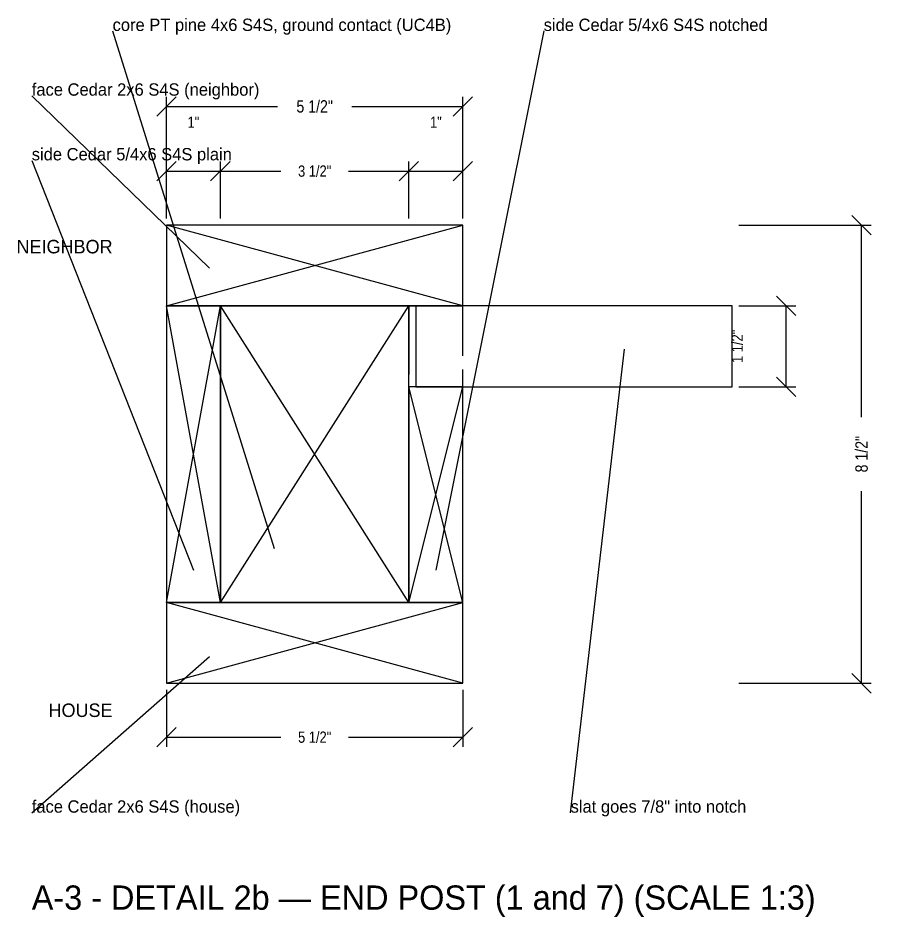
# Model space of a CAD drawing. Header units: inches. Extents: x -2 to 865, y -555 to 194.
# Drawn here: x 77.64 to 93.64, y -554.94 to -538.26 of the extents above; entities that cross this region are included whole.
import ezdxf
from ezdxf.enums import TextEntityAlignment as Align

# ---------------------------------------------------------------- set-up
doc = ezdxf.new("R2010")
doc.units = ezdxf.units.IN
doc.linetypes.add('DASHED', pattern=[1.524, 1.27, -0.254])
for name, color, linetype in [('CONTORNO', 7, 'Continuous'), ('CORTE', 8, 'Continuous'), ('COTA', 1, 'Continuous'), ('MADEIRA_CEDRO', 30, 'Continuous'), ('MADEIRA_PT', 52, 'Continuous'), ('TEXTO', 7, 'Continuous'), ('TITULO', 7, 'Continuous')]:
    doc.layers.add(name, color=color, linetype=linetype)
doc.styles.add('OpenSansCondensed-Light', font='OpenSansCondensed-Light.ttf')
doc.dimstyles.get("Standard").update_dxf_attribs({"dimtxt": 2.5, "dimasz": 2.5, "dimexe": 1.25, "dimexo": 0.625, "dimtad": 1, "dimcen": 2.5, "dimazin": 3, "dimtfac": 1, "dimtmove": 0, "dimatfit": 3})

# ---------------------------------------------------------------- blocks, each defined once
blk = doc.blocks.new('_OBLIQUE')
at = {"color": 0, "linetype": 'BYBLOCK'}
blk.add_line((-0.5, -0.5), (0.5, 0.5), dxfattribs=at)
blk = doc.blocks.new('*D52')
for p, q in [((80.4, -541.98), (80.4, -539.72)), ((85.9, -541.98), (85.9, -539.72)), ((80.4, -539.9), (82.4625, -539.9)), ((83.8375, -539.9), (85.9, -539.9))]:
    blk.add_line(p, q)
at = {"layer": 'Defpoints'}
for p in [(80.4, -539.9), (80.4, -542.1), (85.9, -542.1)]:
    blk.add_point(p, dxfattribs=at)
at = {"layer": 'COTA', "xscale": 0.36, "yscale": 0.36}
for p in [(80.4, -539.9), (85.9, -539.9)]:
    blk.add_blockref('_OBLIQUE', p, dxfattribs=at)
at = {"layer": 'COTA', "insert": (83.15, -539.9), "char_height": 0.22917, "attachment_point": 5, "style": 'OpenSansCondensed-Light'}
blk.add_mtext('5 1/2"', dxfattribs=at)
blk = doc.blocks.new('*D53')
for p, q in [((80.4, -541.98), (80.4, -540.92)), ((81.4, -541.98), (81.4, -540.92)), ((80.4, -541.1), (81.4, -541.1))]:
    blk.add_line(p, q)
at = {"layer": 'Defpoints'}
for p in [(80.4, -541.1), (80.4, -542.1), (81.4, -542.1)]:
    blk.add_point(p, dxfattribs=at)
at = {"layer": 'COTA', "xscale": 0.36, "yscale": 0.36}
for p in [(80.4, -541.1), (81.4, -541.1)]:
    blk.add_blockref('_OBLIQUE', p, dxfattribs=at)
at = {"layer": 'COTA', "insert": (80.9, -540.191), "char_height": 0.2083, "attachment_point": 5, "style": 'OpenSansCondensed-Light'}
blk.add_mtext('1"', dxfattribs=at)
blk = doc.blocks.new('*D54')
for p, q in [((81.4, -541.98), (81.4, -540.92)), ((84.9, -541.98), (84.9, -540.92)), ((81.4, -541.1), (82.525, -541.1)), ((83.775, -541.1), (84.9, -541.1))]:
    blk.add_line(p, q)
at = {"layer": 'Defpoints'}
for p in [(81.4, -541.1), (81.4, -542.1), (84.9, -542.1)]:
    blk.add_point(p, dxfattribs=at)
at = {"layer": 'COTA', "xscale": 0.36, "yscale": 0.36}
for p in [(81.4, -541.1), (84.9, -541.1)]:
    blk.add_blockref('_OBLIQUE', p, dxfattribs=at)
at = {"layer": 'COTA', "insert": (83.15, -541.1), "char_height": 0.2083, "attachment_point": 5, "style": 'OpenSansCondensed-Light'}
blk.add_mtext('3 1/2"', dxfattribs=at)
blk = doc.blocks.new('*D55')
for p, q in [((84.9, -541.98), (84.9, -540.92)), ((85.9, -541.98), (85.9, -540.92)), ((84.9, -541.1), (85.9, -541.1))]:
    blk.add_line(p, q)
at = {"layer": 'Defpoints'}
for p in [(84.9, -541.1), (84.9, -542.1), (85.9, -542.1)]:
    blk.add_point(p, dxfattribs=at)
at = {"layer": 'COTA', "xscale": 0.36, "yscale": 0.36}
for p in [(84.9, -541.1), (85.9, -541.1)]:
    blk.add_blockref('_OBLIQUE', p, dxfattribs=at)
at = {"layer": 'COTA', "insert": (85.4, -540.191), "char_height": 0.2083, "attachment_point": 5, "style": 'OpenSansCondensed-Light'}
blk.add_mtext('1"', dxfattribs=at)
blk = doc.blocks.new('*D56')
for p, q in [((80.4, -550.72), (80.4, -551.78)), ((85.9, -550.72), (85.9, -551.78)), ((80.4, -551.6), (82.525, -551.6)), ((83.775, -551.6), (85.9, -551.6))]:
    blk.add_line(p, q)
at = {"layer": 'Defpoints'}
for p in [(80.4, -550.6), (85.9, -550.6), (80.4, -551.6)]:
    blk.add_point(p, dxfattribs=at)
at = {"layer": 'COTA', "xscale": 0.36, "yscale": 0.36}
for p in [(80.4, -551.6), (85.9, -551.6)]:
    blk.add_blockref('_OBLIQUE', p, dxfattribs=at)
at = {"layer": 'COTA', "insert": (83.15, -551.6), "char_height": 0.2083, "attachment_point": 5, "style": 'OpenSansCondensed-Light'}
blk.add_mtext('5 1/2"', dxfattribs=at)
blk = doc.blocks.new('*D57')
for p, q in [((91.02, -542.1), (93.48, -542.1)), ((93.3, -545.6625), (93.3, -542.1)), ((93.3, -550.6), (93.3, -547.0375)), ((91.02, -550.6), (93.48, -550.6))]:
    blk.add_line(p, q)
at = {"layer": 'Defpoints'}
for p in [(90.9, -542.1), (90.9, -550.6), (93.3, -550.6)]:
    blk.add_point(p, dxfattribs=at)
at = {"layer": 'COTA', "xscale": 0.36, "yscale": 0.36, "rotation": 90}
for p in [(93.3, -542.1), (93.3, -550.6)]:
    blk.add_blockref('_OBLIQUE', p, dxfattribs=at)
at = {"layer": 'COTA', "insert": (93.3, -546.35), "char_height": 0.22917, "attachment_point": 5, "rotation": 90, "style": 'OpenSansCondensed-Light'}
blk.add_mtext('8 1/2"', dxfattribs=at)
blk = doc.blocks.new('*D58')
for p, q in [((91.02, -543.6), (92.08, -543.6)), ((91.9, -545.1), (91.9, -543.6)), ((91.02, -545.1), (92.08, -545.1))]:
    blk.add_line(p, q)
at = {"layer": 'Defpoints'}
for p in [(90.9, -543.6), (90.9, -545.1), (91.9, -545.1)]:
    blk.add_point(p, dxfattribs=at)
at = {"layer": 'COTA', "xscale": 0.36, "yscale": 0.36, "rotation": 90}
for p in [(91.9, -543.6), (91.9, -545.1)]:
    blk.add_blockref('_OBLIQUE', p, dxfattribs=at)
at = {"layer": 'COTA', "insert": (90.991, -544.35), "char_height": 0.2083, "attachment_point": 5, "rotation": 90, "style": 'OpenSansCondensed-Light'}
blk.add_mtext('1 1/2"', dxfattribs=at)

msp = doc.modelspace()

# ---------------------------------------------------------------- linework, layer by layer
at = {"layer": 'CONTORNO', "linetype": 'DASHED'}
msp.add_lwpolyline([(84.9, -549.1), (85.9, -549.1), (85.9, -543.6), (84.9, -543.6)], close=True, dxfattribs=at)
at = {"layer": 'CORTE'}
for points in [[(80.4, -543.6), (85.9, -542.1)], [(85.9, -543.6), (80.4, -542.1)], [(80.4, -549.1), (81.4, -543.6)], [(81.4, -549.1), (80.4, -543.6)], [(81.4, -549.1), (84.9, -543.6)], [(84.9, -549.1), (81.4, -543.6)], [(84.9, -549.1), (85.9, -545.1)], [(85.9, -549.1), (84.9, -545.1)], [(80.4, -550.6), (85.9, -549.1)], [(85.9, -550.6), (80.4, -549.1)]]:
    msp.add_lwpolyline(points, dxfattribs=at)
at = {"layer": 'COTA'}
for p, q in [((79.4, -538.5), (82.4, -548.1)), ((87.4, -538.5), (85.4, -548.5)), ((77.9, -539.7), (81.2, -542.9)), ((77.9, -540.9), (80.9, -548.5)), ((87.9, -553), (88.9, -544.4)), ((77.9, -553), (81.2, -550.1))]:
    msp.add_line(p, q, dxfattribs=at)
at = {"layer": 'MADEIRA_CEDRO'}
for points in [[(80.4, -543.6), (85.9, -543.6), (85.9, -542.1), (80.4, -542.1)], [(80.4, -549.1), (81.4, -549.1), (81.4, -543.6), (80.4, -543.6)], [(85.025, -545.1), (90.9, -545.1), (90.9, -543.6), (85.025, -543.6)], [(84.9, -549.1), (85.9, -549.1), (85.9, -545.1), (84.9, -545.1)], [(80.4, -550.6), (85.9, -550.6), (85.9, -549.1), (80.4, -549.1)]]:
    msp.add_lwpolyline(points, close=True, dxfattribs=at)
at = {"layer": 'MADEIRA_PT'}
msp.add_lwpolyline([(81.4, -549.1), (84.9, -549.1), (84.9, -543.6), (81.4, -543.6)], close=True, dxfattribs=at)

# ---------------------------------------------------------------- texts
at = {"layer": 'TEXTO'}
for s, p in [('core PT pine 4x6 S4S, ground contact (UC4B)', (79.4, -538.5)), ('side Cedar 5/4x6 S4S notched', (87.4, -538.5)), ('face Cedar 2x6 S4S (neighbor)', (77.9, -539.7)), ('side Cedar 5/4x6 S4S plain', (77.9, -540.9)), ('face Cedar 2x6 S4S (house)', (77.9, -553)), ('slat goes 7/8" into notch', (87.9, -553))]:
    msp.add_text(s, height=0.22917, dxfattribs=at).set_placement(p)
for s, p in [('NEIGHBOR', (79.4, -542.7)), ('HOUSE', (79.4, -551.3))]:
    msp.add_text(s, height=0.25, dxfattribs=at).set_placement(p, align=Align.BOTTOM_RIGHT)
at = {"layer": 'TITULO'}
msp.add_text('A-3 - DETAIL 2b — END POST (1 and 7) (SCALE 1:3)', height=0.45, dxfattribs=at).set_placement((77.9, -554.8))

# ---------------------------------------------------------------- dimensions: what is measured, and where the dimension line sits
at = {"layer": 'COTA'}
for base, p1, p2, text, override, picture, middle in [((80.4, -539.9), (80.4, -542.1), (85.9, -542.1), '5 1/2"', {"dimtxt": 0.229167, "dimasz": 0.24, "dimexe": 0.18, "dimexo": 0.12, "dimtsz": 0.18}, '*D52', (83.15, -539.9)), ((80.4, -541.1), (80.4, -542.1), (81.4, -542.1), '1"', {"dimtxt": 0.208333, "dimasz": 0.24, "dimexe": 0.18, "dimexo": 0.12, "dimtsz": 0.18}, '*D53', (80.9, -540.191)), ((84.9, -541.1), (84.9, -542.1), (85.9, -542.1), '1"', {"dimtxt": 0.208333, "dimasz": 0.24, "dimexe": 0.18, "dimexo": 0.12, "dimtsz": 0.18}, '*D55', (85.4, -540.191)), ((81.4, -541.1), (81.4, -542.1), (84.9, -542.1), '3 1/2"', {"dimtxt": 0.208333, "dimasz": 0.24, "dimexe": 0.18, "dimexo": 0.12, "dimtsz": 0.18}, '*D54', (83.15, -541.1)), ((80.4, -551.6), (80.4, -550.6), (85.9, -550.6), '5 1/2"', {"dimtxt": 0.208333, "dimasz": 0.24, "dimexe": 0.18, "dimexo": 0.12, "dimtsz": 0.18}, '*D56', (83.15, -551.6))]:
    dim = msp.add_linear_dim(base=base, p1=p1, p2=p2, text=text, dimstyle='Standard', override=override, dxfattribs=at)
    dim.commit()
    dim.dimension.update_dxf_attribs({"geometry": picture, "text_midpoint": middle})
for base, p1, p2, text, override, picture, middle in [((93.3, -550.6), (90.9, -550.6), (90.9, -542.1), '8 1/2"', {"dimtxt": 0.229167, "dimasz": 0.24, "dimexe": 0.18, "dimexo": 0.12, "dimtsz": 0.18}, '*D57', (93.3, -546.35)), ((91.9, -545.1), (90.9, -545.1), (90.9, -543.6), '1 1/2"', {"dimtxt": 0.208333, "dimasz": 0.24, "dimexe": 0.18, "dimexo": 0.12, "dimtsz": 0.18}, '*D58', (90.991, -544.35))]:
    dim = msp.add_linear_dim(base=base, p1=p1, p2=p2, angle=90, text=text, dimstyle='Standard', override=override, dxfattribs=at)
    dim.commit()
    dim.dimension.update_dxf_attribs({"geometry": picture, "text_midpoint": middle})

doc.saveas('drawing.dxf')
